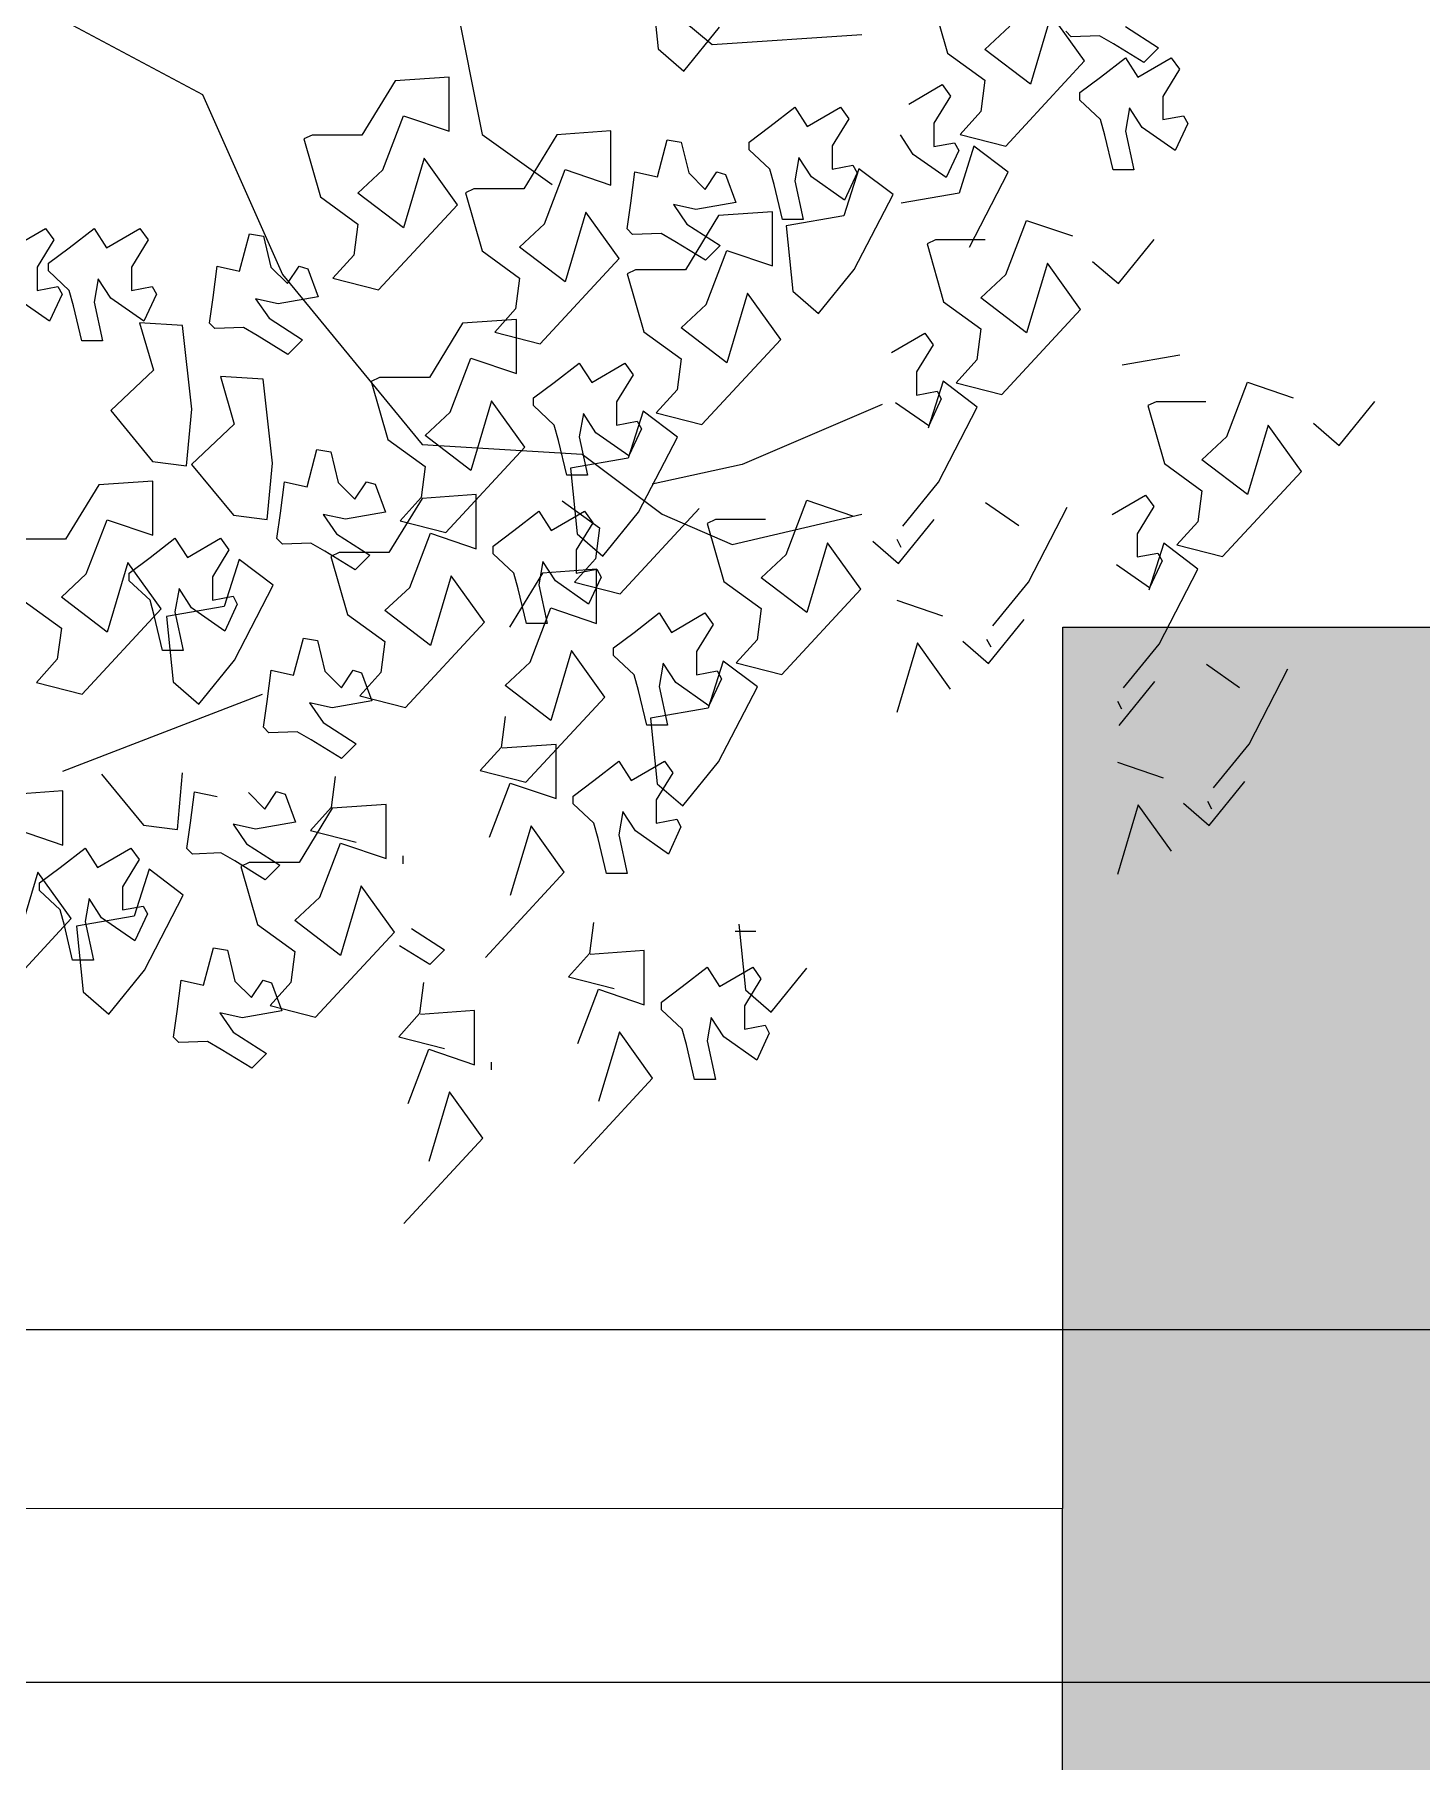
# Model space of a CAD drawing. Header units: metres. Extents: x -1655 to 449, y 40 to 361.
# Drawn here: x 69.947 to 70.3401, y 48.9177 to 49.4074 of the extents above; entities that cross this region are included whole.
import ezdxf

# ---------------------------------------------------------------- set-up
doc = ezdxf.new("R2010")
doc.units = ezdxf.units.M
doc.header["$MEASUREMENT"] = 0
doc.layers.add('Layer5', color=31, linetype='Continuous', lineweight=9)
doc.layers.add('paisajismo', color=7, linetype='Continuous')

# ---------------------------------------------------------------- blocks, each defined once
blk = doc.blocks.new('5050new')
h = blk.add_hatch(color=256)
h.dxf.hatch_style = 1
h.paths.add_polyline_path([(6309.30727, 1826.54461), (6308.80727, 1826.54461), (6308.80721, 1826.04461), (6309.30721, 1826.04461)])
blk.add_line((6308.80724, 1826.29461), (6308.4892, 1826.29466))
blk.add_lwpolyline([(6308.80727, 1826.54461), (6309.30727, 1826.54461), (6309.30721, 1826.04461), (6308.80721, 1826.04461)], close=True)
blk = doc.blocks.new('axha')
blk.add_blockref('5050new', (119.37653, 13.57555))
blk = doc.blocks.new('A$C78ED2221')
at = {"layer": 'paisajismo', "color": 86}
for p, q in [((0.8775, 2.5631), (0.9231, 2.6002)), ((0.9006, 2.5365), (0.8775, 2.5631)), ((0.5678, 2.4699), (0.6457, 2.5101)), ((0.7623, 2.4422), (0.8507, 2.524)), ((0.8507, 2.524), (0.8988, 2.4896)), ((0.9431, 2.468), (0.927, 2.5154)), ((0.8988, 2.4896), (0.8266, 2.468)), ((0.4834, 2.4284), (0.529, 2.4654)), ((0.5223, 2.4328), (0.5678, 2.4699)), ((0.6261, 2.4599), (0.6502, 2.4255)), ((0.8266, 2.468), (0.8627, 2.4207)), ((0.8869, 2.4466), (0.9431, 2.468)), ((0.7744, 2.3949), (0.7623, 2.4422)), ((0.8627, 2.4207), (0.8869, 2.4466)), ((0.5065, 2.4017), (0.4834, 2.4284)), ((0.5085, 2.4265), (0.5005, 2.4309)), ((0.8306, 2.4207), (0.7984, 2.4165)), ((0.8587, 2.382), (0.8306, 2.4207)), ((0.923, 2.4251), (0.923, 2.3734)), ((0.6715, 2.3766), (0.7494, 2.4168)), ((0.7494, 2.4168), (0.7763, 2.3814)), ((0.7984, 2.4165), (0.7744, 2.3949)), ((1.2116, 2.4061), (1.1835, 2.3932)), ((1.2196, 2.4018), (1.2116, 2.4061)), ((1.2156, 2.3804), (1.2196, 2.4018)), ((0.4567, 2.3893), (0.5048, 2.3548)), ((0.9712, 2.3979), (0.961, 2.338)), ((1.1835, 2.3932), (1.2076, 2.3588)), ((1.2679, 2.3975), (1.2397, 2.3804)), ((1.2598, 2.3545), (1.2799, 2.389)), ((1.2799, 2.389), (1.2679, 2.3975)), ((0.549, 2.3333), (0.5329, 2.3807)), ((0.5871, 2.3351), (0.6327, 2.3722)), ((0.626, 2.3396), (0.6715, 2.3766)), ((0.7763, 2.3814), (0.7274, 2.3659)), ((0.7579, 2.3795), (0.7298, 2.3666)), ((0.7298, 2.3666), (0.7539, 2.3322)), ((0.7659, 2.3752), (0.7579, 2.3795)), ((0.7619, 2.3537), (0.7659, 2.3752)), ((0.8141, 2.3709), (0.786, 2.3537)), ((0.8261, 2.3623), (0.8141, 2.3709)), ((0.9189, 2.3648), (0.8587, 2.382)), ((0.923, 2.3734), (0.9189, 2.3648)), ((1.0455, 2.3342), (1.0911, 2.3712)), ((1.2397, 2.3804), (1.2156, 2.3804)), ((1.2901, 2.376), (1.2749, 2.3607)), ((1.3123, 2.3415), (1.2901, 2.376)), ((0.5048, 2.3548), (0.4325, 2.3333)), ((0.786, 2.3537), (0.7619, 2.3537)), ((0.806, 2.3279), (0.8261, 2.3623)), ((1.1634, 2.3502), (1.1634, 2.3287)), ((1.2035, 2.3415), (1.1634, 2.3502)), ((1.2076, 2.3588), (1.2277, 2.3459)), ((1.2799, 2.3415), (1.2598, 2.3545)), ((1.2749, 2.3607), (1.2944, 2.3291)), ((0.6122, 2.3333), (0.6042, 2.3376)), ((1.0686, 2.3075), (1.0455, 2.3342)), ((1.2277, 2.3459), (1.2035, 2.3415)), ((1.2598, 2.3158), (1.2799, 2.3415)), ((1.1634, 2.3287), (1.1996, 2.3201)), ((1.1996, 2.3201), (1.2156, 2.3158)), ((1.2156, 2.3158), (1.2357, 2.2942)), ((1.2437, 2.2942), (1.2598, 2.3158)), ((1.2944, 2.3291), (1.3026, 2.3147)), ((1.3026, 2.3147), (1.3016, 2.2852)), ((0.9303, 2.2133), (1.0187, 2.2951)), ((1.0187, 2.2951), (1.0668, 2.2606)), ((1.1881, 2.2174), (1.2765, 2.2991)), ((1.2357, 2.2942), (1.2437, 2.2942)), ((1.2765, 2.2991), (1.3246, 2.2647)), ((0.7358, 2.2409), (0.8137, 2.2811)), ((1.1111, 2.2391), (1.095, 2.2865)), ((1.3016, 2.2852), (1.3073, 2.2796)), ((1.0668, 2.2606), (0.9946, 2.2391)), ((1.3246, 2.2647), (1.2523, 2.2431)), ((0.6903, 2.2039), (0.7358, 2.2409)), ((0.6514, 2.1994), (0.697, 2.2365)), ((0.7941, 2.2309), (0.8182, 2.1965)), ((0.9946, 2.2391), (1.0307, 2.1917)), ((1.0549, 2.2176), (1.1111, 2.2391)), ((0.9424, 2.166), (0.9303, 2.2133)), ((1.0307, 2.1917), (1.0549, 2.2176)), ((1.0833, 2.1797), (1.1612, 2.2198)), ((0.6745, 2.1728), (0.6514, 2.1994)), ((0.6765, 2.1976), (0.6685, 2.2019)), ((0.8395, 2.1476), (0.9174, 2.1878)), ((0.9174, 2.1878), (0.9442, 2.1524)), ((0.9664, 2.1875), (0.9424, 2.166)), ((0.9986, 2.1917), (0.9664, 2.1875)), ((1.0267, 2.153), (0.9986, 2.1917)), ((1.091, 2.1961), (1.091, 2.1444)), ((1.1392, 2.169), (1.129, 2.1091)), ((1.188, 2.1844), (1.1392, 2.169)), ((0.6247, 2.1603), (0.6728, 2.1259)), ((0.717, 2.1043), (0.7009, 2.1517)), ((0.9442, 2.1524), (0.8954, 2.1369)), ((0.9259, 2.1506), (0.8978, 2.1376)), ((0.9339, 2.1462), (0.9259, 2.1506)), ((1.0869, 2.1358), (1.0267, 2.153)), ((0.7551, 2.1061), (0.8007, 2.1432)), ((0.794, 2.1106), (0.8395, 2.1476)), ((0.8978, 2.1376), (0.9219, 2.1032)), ((0.9299, 2.1248), (0.9339, 2.1462)), ((0.9821, 2.142), (0.954, 2.1248)), ((0.974, 2.0989), (0.9941, 2.1334)), ((0.9941, 2.1334), (0.9821, 2.142)), ((1.091, 2.1444), (1.0869, 2.1358)), ((0.6728, 2.1259), (0.6005, 2.1043)), ((0.954, 2.1248), (0.9299, 2.1248)), ((0.7782, 2.0795), (0.7551, 2.1061)), ((0.7802, 2.1043), (0.7722, 2.1086)), ((1.06, 2.0603), (1.1378, 2.1005)), ((1.1378, 2.1005), (1.1647, 2.0651)), ((0.9202, 2.0891), (0.858, 1.944)), ((0.64, 1.9853), (0.7284, 2.0671)), ((0.7284, 2.0671), (0.7765, 2.0326)), ((0.775, 1.9336), (0.8062, 2.0683)), ((1.1647, 2.0651), (1.1158, 2.0496)), ((1.1603, 2.0632), (1.1322, 2.0503)), ((1.1683, 2.0589), (1.1603, 2.0632)), ((1.2935, 1.9129), (1.3039, 2.0683)), ((0.8207, 2.0111), (0.8046, 2.0585)), ((1.0144, 2.0232), (1.06, 2.0603)), ((1.1158, 2.0496), (1.1056, 1.9897)), ((1.1322, 2.0503), (1.1562, 2.0159)), ((1.1643, 2.0374), (1.1683, 2.0589)), ((1.2165, 2.0546), (1.1884, 2.0374)), ((1.2084, 2.0115), (1.2285, 2.046)), ((1.2285, 2.046), (1.2165, 2.0546)), ((0.7765, 2.0326), (0.7042, 2.0111)), ((1.1884, 2.0374), (1.1643, 2.0374)), ((0.2898, 1.9742), (0.3354, 2.0112)), ((0.7042, 2.0111), (0.7403, 1.9637)), ((0.7645, 1.9896), (0.8207, 2.0111)), ((1.0375, 1.9966), (1.0144, 2.0232)), ((1.1522, 1.9986), (1.1121, 2.0073)), ((1.1121, 2.0073), (1.1121, 1.9858)), ((1.1562, 2.0159), (1.1763, 2.0029)), ((1.2285, 1.9986), (1.2084, 2.0115)), ((1.1056, 1.9897), (1.0375, 1.9966)), ((1.1763, 2.0029), (1.1522, 1.9986)), ((1.2084, 1.9728), (1.2285, 1.9986)), ((0.268, 1.9722), (0.2399, 1.9593)), ((0.2761, 1.9679), (0.268, 1.9722)), ((0.3129, 1.9475), (0.2898, 1.9742)), ((0.8992, 1.9024), (0.9876, 1.9841)), ((1.1121, 1.9858), (1.1482, 1.9772)), ((1.1482, 1.9772), (1.1643, 1.9728)), ((1.1643, 1.9728), (1.1844, 1.9513)), ((1.1924, 1.9513), (1.2084, 1.9728)), ((0.2399, 1.9593), (0.264, 1.9249)), ((0.272, 1.9464), (0.2761, 1.9679)), ((0.3243, 1.9636), (0.2962, 1.9464)), ((0.3162, 1.9205), (0.3363, 1.955)), ((0.3363, 1.955), (0.3243, 1.9636)), ((0.3735, 1.9582), (0.3735, 1.9367)), ((0.5492, 1.9196), (0.6271, 1.9598)), ((0.2962, 1.9464), (0.272, 1.9464)), ((0.381, 1.9406), (0.3129, 1.9475)), ((0.858, 1.944), (0.8373, 1.8507)), ((1.1587, 1.9267), (1.1297, 1.9374)), ((1.1844, 1.9513), (1.1924, 1.9513)), ((0.264, 1.9249), (0.2841, 1.912)), ((0.3363, 1.9076), (0.3162, 1.9205)), ((0.5036, 1.8826), (0.5492, 1.9196)), ((0.8062, 1.8611), (0.775, 1.9336)), ((1.1433, 1.9056), (1.1613, 1.9179)), ((1.1613, 1.9179), (1.1587, 1.9267)), ((1.2659, 1.8835), (1.3115, 1.9205)), ((0.2599, 1.9076), (0.2198, 1.9163)), ((0.2198, 1.9163), (0.2198, 1.8948)), ((0.2841, 1.912), (0.2599, 1.9076)), ((0.3162, 1.8818), (0.3363, 1.9076)), ((0.9113, 1.855), (0.8992, 1.9024)), ((1.1604, 1.8886), (1.1433, 1.9056)), ((1.3972, 1.7885), (1.2935, 1.9129)), ((0.2198, 1.8948), (0.256, 1.8862)), ((0.256, 1.8862), (0.272, 1.8818)), ((0.272, 1.8818), (0.2921, 1.8603)), ((0.3001, 1.8603), (0.3162, 1.8818)), ((0.5267, 1.8559), (0.5036, 1.8826)), ((1.1924, 1.8808), (1.1604, 1.8886)), ((1.289, 1.8568), (1.2659, 1.8835)), ((0.4819, 1.8806), (0.4537, 1.8677)), ((0.4537, 1.8677), (0.4778, 1.8333)), ((0.4899, 1.8763), (0.4819, 1.8806)), ((0.4858, 1.8548), (0.4899, 1.8763)), ((0.5381, 1.872), (0.51, 1.8548)), ((0.53, 1.829), (0.5501, 1.8634)), ((0.5501, 1.8634), (0.5381, 1.872)), ((0.5873, 1.8666), (0.5873, 1.8451)), ((0.6275, 1.8579), (0.5873, 1.8666)), ((0.8084, 1.8367), (0.8863, 1.8769)), ((0.8863, 1.8769), (0.9131, 1.8415)), ((0.9353, 1.8766), (0.9113, 1.855)), ((0.9675, 1.8808), (0.9353, 1.8766)), ((1.1562, 1.8561), (1.1948, 1.8663)), ((1.1948, 1.8663), (1.1924, 1.8808)), ((0.1327, 1.7694), (0.2211, 1.8512)), ((0.2211, 1.8512), (0.2692, 1.8168)), ((0.2921, 1.8603), (0.3001, 1.8603)), ((0.51, 1.8548), (0.4858, 1.8548)), ((0.5948, 1.849), (0.5267, 1.8559)), ((0.8684, 1.7781), (0.8062, 1.8611)), ((1.1613, 1.8327), (1.1562, 1.8561)), ((1.3571, 1.8499), (1.289, 1.8568)), ((0.2974, 1.8426), (0.3536, 1.8426)), ((0.3135, 1.7952), (0.2974, 1.8426)), ((0.3536, 1.8426), (0.3496, 1.7866)), ((0.4778, 1.8333), (0.4979, 1.8204)), ((0.5501, 1.816), (0.53, 1.829)), ((0.5873, 1.8451), (0.6235, 1.8365)), ((0.9131, 1.8415), (0.8643, 1.826)), ((0.8948, 1.8396), (0.8667, 1.8267)), ((0.9028, 1.8353), (0.8948, 1.8396)), ((0.8988, 1.8138), (0.9028, 1.8353)), ((0.951, 1.831), (0.9229, 1.8138)), ((1.1288, 1.8287), (1.1613, 1.8327)), ((0.2692, 1.8168), (0.197, 1.7952)), ((0.4336, 1.8247), (0.4336, 1.8032)), ((0.4737, 1.816), (0.4336, 1.8247)), ((0.4979, 1.8204), (0.4737, 1.816)), ((0.53, 1.7902), (0.5501, 1.816)), ((0.7359, 1.7703), (0.7238, 1.8176)), ((0.8643, 1.826), (0.8541, 1.7661)), ((0.8667, 1.8267), (0.8907, 1.7923)), ((0.9229, 1.8138), (0.8988, 1.8138)), ((0.9429, 1.788), (0.963, 1.8224)), ((0.983, 1.7347), (1.0714, 1.8165)), ((0.2572, 1.7738), (0.3135, 1.7952)), ((0.4336, 1.8032), (0.4698, 1.7946)), ((0.4698, 1.7946), (0.4858, 1.7902)), ((0.5282, 1.7198), (0.6166, 1.8016)), ((0.6166, 1.8016), (0.6647, 1.7671)), ((0.709, 1.7456), (0.6928, 1.793)), ((0.6928, 1.793), (0.7491, 1.793)), ((0.7411, 1.7977), (0.713, 1.7848)), ((0.7599, 1.7918), (0.7359, 1.7703)), ((0.7491, 1.7934), (0.7411, 1.7977)), ((0.7451, 1.7719), (0.7491, 1.7934)), ((0.7491, 1.793), (0.7451, 1.737)), ((0.7921, 1.7961), (0.7599, 1.7918)), ((0.7859, 1.773), (0.7629, 1.7997)), ((0.8202, 1.7573), (0.7921, 1.7961)), ((0.8907, 1.7923), (0.9108, 1.7794)), ((1.1477, 1.8079), (1.2039, 1.8079)), ((1.1638, 1.7605), (1.1477, 1.8079)), ((1.2039, 1.8079), (1.2, 1.7519)), ((0.4858, 1.7902), (0.5059, 1.7687)), ((0.5139, 1.7687), (0.53, 1.7902)), ((0.713, 1.7848), (0.737, 1.7504)), ((0.7973, 1.7891), (0.7692, 1.7719)), ((0.7892, 1.746), (0.8093, 1.7805)), ((0.8093, 1.7805), (0.7973, 1.7891)), ((0.8867, 1.775), (0.8466, 1.7837)), ((0.8466, 1.7837), (0.8466, 1.7622)), ((0.8787, 1.6123), (0.8684, 1.7781)), ((0.9108, 1.7794), (0.8867, 1.775)), ((0.963, 1.775), (0.9429, 1.788)), ((0.9429, 1.7492), (0.963, 1.775)), ((0.3465, 1.6779), (0.4349, 1.7596)), ((0.4349, 1.7596), (0.483, 1.7252)), ((0.5059, 1.7687), (0.5139, 1.7687)), ((0.6647, 1.7671), (0.5924, 1.7456)), ((0.7692, 1.7719), (0.7451, 1.7719)), ((0.8541, 1.7661), (0.7859, 1.773)), ((0.8466, 1.7622), (0.8827, 1.7536)), ((1.0473, 1.7605), (1.0834, 1.7131)), ((1.1076, 1.739), (1.1638, 1.7605)), ((0.5273, 1.7036), (0.5112, 1.7511)), ((0.5112, 1.7511), (0.5674, 1.7511)), ((0.5674, 1.7511), (0.5634, 1.695)), ((0.5924, 1.7456), (0.6286, 1.6982)), ((0.6527, 1.7241), (0.709, 1.7456)), ((0.733, 1.7331), (0.6929, 1.7418)), ((0.6929, 1.7418), (0.6929, 1.7203)), ((0.737, 1.7504), (0.7571, 1.7375)), ((0.8093, 1.7331), (0.7892, 1.746)), ((0.8827, 1.7536), (0.8988, 1.7492)), ((0.8988, 1.7492), (0.9189, 1.7277)), ((0.9269, 1.7277), (0.9429, 1.7492)), ((1.0834, 1.7131), (1.1076, 1.739)), ((1.2, 1.7519), (1.1437, 1.7175)), ((1.2002, 1.6745), (1.1484, 1.7471)), ((0.483, 1.7252), (0.4108, 1.7036)), ((0.7451, 1.737), (0.6889, 1.7026)), ((0.6929, 1.7203), (0.729, 1.7117)), ((0.7571, 1.7375), (0.733, 1.7331)), ((0.7892, 1.7073), (0.8093, 1.7331)), ((0.9189, 1.7277), (0.9269, 1.7277)), ((0.9951, 1.6874), (0.983, 1.7347)), ((0.4711, 1.6822), (0.5273, 1.7036)), ((0.729, 1.7117), (0.7451, 1.7073)), ((0.7451, 1.7073), (0.7652, 1.6858)), ((0.7732, 1.6858), (0.7892, 1.7073)), ((0.7874, 1.6369), (0.8758, 1.7187)), ((0.8758, 1.7187), (0.9239, 1.6842)), ((0.9521, 1.7101), (1.0083, 1.7101)), ((0.9682, 1.6626), (0.9521, 1.7101)), ((1.0192, 1.7089), (0.9951, 1.6874)), ((1.0083, 1.7101), (1.0043, 1.6541)), ((1.0513, 1.7131), (1.0192, 1.7089)), ((1.0795, 1.6744), (1.0513, 1.7131)), ((1.1437, 1.7175), (1.1437, 1.6658)), ((0.7652, 1.6858), (0.7732, 1.6858)), ((0.9239, 1.6842), (0.8517, 1.6626)), ((0.0705, 1.5933), (0.1589, 1.675)), ((0.1589, 1.675), (0.207, 1.6406)), ((0.2299, 1.6841), (0.2379, 1.6841)), ((0.2351, 1.6665), (0.2914, 1.6665)), ((0.2513, 1.619), (0.2351, 1.6665)), ((0.2914, 1.6665), (0.2874, 1.6104)), ((0.6058, 1.5949), (0.6942, 1.6767)), ((0.6942, 1.6767), (0.7423, 1.6423)), ((0.7704, 1.6681), (0.8266, 1.6681)), ((0.7865, 1.6207), (0.7704, 1.6681)), ((0.8266, 1.6681), (0.8227, 1.6121)), ((1.1397, 1.6572), (1.0795, 1.6744)), ((1.3557, 1.6434), (1.2002, 1.6745)), ((0.8517, 1.6626), (0.8878, 1.6153)), ((0.912, 1.6412), (0.9682, 1.6626)), ((1.0043, 1.6541), (0.9481, 1.6197)), ((1.0389, 1.567), (1.1273, 1.6488)), ((1.1273, 1.6488), (1.1755, 1.6143)), ((1.1437, 1.6658), (1.1397, 1.6572)), ((0.207, 1.6406), (0.1347, 1.619)), ((0.2642, 1.5879), (0.2521, 1.6352)), ((0.3542, 1.6355), (0.339, 1.6203)), ((0.3765, 1.601), (0.3542, 1.6355)), ((0.7423, 1.6423), (0.67, 1.6207)), ((0.7995, 1.5895), (0.7874, 1.6369)), ((0.8878, 1.6153), (0.912, 1.6412)), ((1.2036, 1.6402), (1.2598, 1.6402)), ((1.2598, 1.6402), (1.2559, 1.5842)), ((0.195, 1.5976), (0.2513, 1.619)), ((0.3204, 1.6136), (0.2883, 1.6094)), ((0.339, 1.6203), (0.3585, 1.5887)), ((0.67, 1.6207), (0.7062, 1.5734)), ((0.7303, 1.5993), (0.7865, 1.6207)), ((0.8557, 1.6153), (0.8235, 1.6111)), ((0.8838, 1.5766), (0.8557, 1.6153)), ((0.9481, 1.6197), (0.9481, 1.568)), ((0.2883, 1.6094), (0.2642, 1.5879)), ((0.6178, 1.5476), (0.6058, 1.5949)), ((0.7062, 1.5734), (0.7303, 1.5993)), ((0.8227, 1.6121), (0.7664, 1.5778)), ((0.8235, 1.6111), (0.7995, 1.5895)), ((1.055, 1.4672), (0.8787, 1.6123)), ((0.2843, 1.5017), (0.3727, 1.5835)), ((0.3727, 1.5835), (0.4208, 1.549)), ((0.4437, 1.5925), (0.4517, 1.5925)), ((0.4651, 1.5275), (0.449, 1.5749)), ((0.449, 1.5749), (0.5052, 1.5749)), ((0.5052, 1.5749), (0.5012, 1.5189)), ((0.944, 1.5594), (0.8838, 1.5766)), ((0.9481, 1.568), (0.944, 1.5594)), ((1.051, 1.5197), (1.0389, 1.567)), ((0.4208, 1.549), (0.3486, 1.5275)), ((0.478, 1.4963), (0.4659, 1.5436)), ((0.5681, 1.5439), (0.5528, 1.5287)), ((0.5903, 1.5094), (0.5681, 1.5439)), ((1.0751, 1.5412), (1.051, 1.5197)), ((0.3486, 1.5275), (0.3847, 1.4801)), ((0.4088, 1.506), (0.4651, 1.5275)), ((0.5528, 1.5287), (0.5723, 1.4971)), ((0.3847, 1.4801), (0.4088, 1.506)), ((0.5012, 1.5189), (0.445, 1.4845)), ((0.5021, 1.5178), (0.478, 1.4963)), ((0.5343, 1.5221), (0.5021, 1.5178)), ((0.2964, 1.4544), (0.2843, 1.5017)), ((0.5723, 1.4971), (0.5806, 1.4827)), ((0.9873, 1.4881), (0.972, 1.4728)), ((1.0095, 1.4536), (0.9873, 1.4881)), ((1.0319, 1.5042), (1.0246, 1.4629)), ((1.0609, 1.4935), (1.0319, 1.5042)), ((1.0635, 1.4848), (1.0609, 1.4935)), ((1.1996, 1.4981), (1.1956, 1.4896)), ((0.3204, 1.4759), (0.2964, 1.4544)), ((0.3526, 1.4801), (0.3204, 1.4759)), ((0.3807, 1.4414), (0.3526, 1.4801)), ((0.445, 1.4845), (0.445, 1.4328)), ((0.4868, 1.4808), (0.4795, 1.4395)), ((0.5159, 1.4701), (0.4868, 1.4808)), ((0.5185, 1.4613), (0.5159, 1.4701)), ((0.5806, 1.4827), (0.5796, 1.4532)), ((0.972, 1.4728), (0.9915, 1.4412)), ((1.0455, 1.4725), (1.0635, 1.4848)), ((1.0625, 1.4554), (1.0455, 1.4725)), ((0.2912, 1.4668), (0.2839, 1.4255)), ((0.3202, 1.4561), (0.2912, 1.4668)), ((0.3228, 1.4474), (0.3202, 1.4561)), ((0.4422, 1.4646), (0.427, 1.4494)), ((0.4644, 1.4301), (0.4422, 1.4646)), ((0.5004, 1.449), (0.5185, 1.4613)), ((0.5796, 1.4532), (0.5852, 1.4476)), ((0.8592, 1.4571), (0.9463, 1.4473)), ((1.0296, 1.4395), (1.0095, 1.4536)), ((1.0246, 1.4629), (1.0296, 1.4395)), ((1.2417, 1.3843), (1.055, 1.4672)), ((1.0946, 1.4477), (1.0625, 1.4554)), ((0.2466, 1.4507), (0.2314, 1.4354)), ((0.2314, 1.4354), (0.2509, 1.4038)), ((0.2688, 1.4162), (0.2466, 1.4507)), ((0.3048, 1.4351), (0.3228, 1.4474)), ((0.3219, 1.418), (0.3048, 1.4351)), ((0.4409, 1.4242), (0.3807, 1.4414)), ((0.427, 1.4494), (0.4465, 1.4178)), ((0.4795, 1.4395), (0.4846, 1.4161)), ((0.5175, 1.432), (0.5004, 1.449)), ((0.5396, 1.2394), (0.6195, 1.4465)), ((0.9463, 1.4473), (0.949, 1.403)), ((0.9915, 1.4412), (0.9998, 1.4268)), ((1.097, 1.4331), (1.0946, 1.4477)), ((0.289, 1.4022), (0.2688, 1.4162)), ((0.2839, 1.4255), (0.289, 1.4022)), ((0.3539, 1.4103), (0.3219, 1.418)), ((0.445, 1.4328), (0.4409, 1.4242)), ((0.4465, 1.4178), (0.4548, 1.4034)), ((0.4846, 1.4161), (0.4644, 1.4301)), ((0.949, 1.403), (0.8998, 1.4172)), ((0.9998, 1.4268), (0.9988, 1.3973)), ((1.0584, 1.4229), (1.097, 1.4331)), ((1.0635, 1.3996), (1.0584, 1.4229)), ((0.2509, 1.4038), (0.2591, 1.3894)), ((0.3563, 1.3957), (0.3539, 1.4103)), ((0.4548, 1.4034), (0.4537, 1.3739)), ((0.5184, 1.3762), (0.5134, 1.3995)), ((1.031, 1.3956), (1.0635, 1.3996)), ((0.2591, 1.3894), (0.2581, 1.36)), ((0.3177, 1.3855), (0.3563, 1.3957)), ((0.3228, 1.3622), (0.3177, 1.3855)), ((0.9988, 1.3973), (1.0044, 1.3917)), ((1.0044, 1.3917), (1.031, 1.3956)), ((1.3246, 1.2289), (1.2417, 1.3843)), ((0.2904, 1.3582), (0.3228, 1.3622)), ((0.3333, 1.3242), (0.4112, 1.3644)), ((0.4112, 1.3644), (0.438, 1.329)), ((0.4537, 1.3739), (0.4594, 1.3683)), ((0.4594, 1.3683), (0.486, 1.3721)), ((0.4793, 1.3583), (0.5378, 1.3638)), ((0.486, 1.3721), (0.5184, 1.3762)), ((0.8566, 1.3677), (0.9151, 1.3733)), ((0.9151, 1.3733), (1.0022, 1.3635)), ((1.0022, 1.3635), (1.0049, 1.3192)), ((0.2581, 1.36), (0.2638, 1.3543)), ((0.2638, 1.3543), (0.2904, 1.3582)), ((0.4837, 1.3233), (0.4793, 1.3583)), ((0.3917, 1.3272), (0.3636, 1.3142)), ((0.438, 1.329), (0.3891, 1.3135)), ((0.3997, 1.3228), (0.3917, 1.3272)), ((0.6197, 1.2596), (0.7081, 1.3414)), ((0.7081, 1.3414), (0.7563, 1.3069)), ((0.7171, 1.33), (0.7372, 1.3085)), ((0.7452, 1.3085), (0.7613, 1.33)), ((0.8005, 1.2854), (0.7844, 1.3328)), ((0.8406, 1.3328), (0.8367, 1.2768)), ((0.9139, 1.2892), (0.8611, 1.3327)), ((0.9557, 1.3334), (0.9139, 1.2892)), ((1.0049, 1.3192), (0.9557, 1.3334)), ((1.0345, 1.3366), (1.0064, 1.3237)), ((1.0426, 1.3322), (1.0345, 1.3366)), ((1.0385, 1.3108), (1.0426, 1.3322)), ((1.0908, 1.328), (1.0627, 1.3108)), ((1.1028, 1.3194), (1.0908, 1.328)), ((0.2877, 1.2872), (0.3333, 1.3242)), ((0.3636, 1.3142), (0.3876, 1.2798)), ((0.3891, 1.3135), (0.3789, 1.2536)), ((0.3957, 1.3014), (0.3997, 1.3228)), ((0.4479, 1.3186), (0.4198, 1.3014)), ((0.4398, 1.2755), (0.4599, 1.31)), ((0.4599, 1.31), (0.4479, 1.3186)), ((0.5365, 1.2798), (0.4837, 1.3233)), ((0.7372, 1.3085), (0.7452, 1.3085)), ((1.0064, 1.3237), (1.0305, 1.2893)), ((1.0627, 1.3108), (1.0385, 1.3108)), ((1.0827, 1.2849), (1.1028, 1.3194)), ((0.4198, 1.3014), (0.3957, 1.3014)), ((0.7563, 1.3069), (0.684, 1.2854)), ((0.3108, 1.2605), (0.2877, 1.2872)), ((0.3876, 1.2798), (0.4077, 1.2669)), ((0.4599, 1.2626), (0.4398, 1.2755)), ((0.684, 1.2854), (0.7201, 1.2381)), ((0.7443, 1.2639), (0.8005, 1.2854)), ((0.8367, 1.2768), (0.7804, 1.2424)), ((1.0264, 1.272), (0.9863, 1.2807)), ((0.9863, 1.2807), (0.9863, 1.2591)), ((1.0506, 1.2763), (1.0264, 1.272)), ((1.0305, 1.2893), (1.0506, 1.2763)), ((1.1028, 1.272), (1.0827, 1.2849)), ((0.3789, 1.2536), (0.3108, 1.2605)), ((0.3435, 1.2712), (0.3435, 1.2497)), ((0.3836, 1.2626), (0.3435, 1.2712)), ((0.4077, 1.2669), (0.3836, 1.2626)), ((0.4398, 1.2368), (0.4599, 1.2626)), ((0.6318, 1.2123), (0.6197, 1.2596)), ((0.7201, 1.2381), (0.7443, 1.2639)), ((0.9863, 1.2591), (1.0225, 1.2506)), ((1.0827, 1.2462), (1.1028, 1.272)), ((0.2983, 1.1663), (0.3867, 1.2481)), ((0.3435, 1.2497), (0.3796, 1.2411)), ((0.3796, 1.2411), (0.3957, 1.2368)), ((0.3867, 1.2481), (0.4348, 1.2136)), ((0.3957, 1.2368), (0.4158, 1.2152)), ((0.4238, 1.2152), (0.4398, 1.2368)), ((0.4791, 1.1921), (0.4629, 1.2395)), ((0.4629, 1.2395), (0.5192, 1.2395)), ((0.5192, 1.2395), (0.5152, 1.1835)), ((0.688, 1.2381), (0.6559, 1.2338)), ((0.7162, 1.1993), (0.688, 1.2381)), ((0.7804, 1.2424), (0.7804, 1.1907)), ((1.0345, 1.2388), (1.0064, 1.2258)), ((1.0225, 1.2506), (1.0385, 1.2462)), ((1.0426, 1.2344), (1.0345, 1.2388)), ((1.0385, 1.2462), (1.0586, 1.2247)), ((1.0666, 1.2247), (1.0827, 1.2462)), ((0.6559, 1.2338), (0.6318, 1.2123)), ((1.0064, 1.2258), (1.0305, 1.1915)), ((1.0385, 1.213), (1.0426, 1.2344)), ((1.0586, 1.2247), (1.0666, 1.2247)), ((1.0908, 1.2302), (1.0627, 1.213)), ((1.0827, 1.1871), (1.1028, 1.2216)), ((1.1028, 1.2216), (1.0908, 1.2302)), ((0.4348, 1.2136), (0.3625, 1.1921)), ((0.4158, 1.2152), (0.4238, 1.2152)), ((1.0627, 1.213), (1.0385, 1.213))]:
    blk.add_line(p, q, dxfattribs=at)
at = {"layer": 'paisajismo', "color": 64}
for p, q in [((1.2523, 2.2431), (1.2885, 2.1958)), ((1.2885, 2.1958), (1.3126, 2.2217)), ((1.1612, 2.2198), (1.188, 2.1844)), ((1.2001, 2.17), (1.1881, 2.2174)), ((1.2242, 2.1916), (1.2001, 2.17)), ((1.2564, 2.1958), (1.2242, 2.1916)), ((1.2845, 2.1571), (1.2564, 2.1958)), ((1.1837, 2.1686), (1.1556, 2.1557)), ((1.1917, 2.1643), (1.1837, 2.1686)), ((1.1556, 2.1557), (1.1796, 2.1213)), ((1.1876, 2.1428), (1.1917, 2.1643)), ((1.2399, 2.16), (1.2118, 2.1428)), ((1.2318, 2.1169), (1.2519, 2.1514)), ((1.2519, 2.1514), (1.2399, 2.16)), ((1.3447, 2.1399), (1.2845, 2.1571)), ((1.2118, 2.1428), (1.1876, 2.1428)), ((1.1796, 2.1213), (1.1997, 2.1083)), ((0.7403, 1.9637), (0.7645, 1.9896)), ((0.652, 1.938), (0.64, 1.9853)), ((0.9876, 1.9841), (1.0357, 1.9497)), ((1.0638, 1.9756), (1.1201, 1.9756)), ((1.08, 1.9281), (1.0638, 1.9756)), ((1.1201, 1.9756), (1.1161, 1.9195)), ((0.6271, 1.9598), (0.6539, 1.9244)), ((0.6761, 1.9595), (0.652, 1.938)), ((0.7083, 1.9637), (0.6761, 1.9595)), ((0.7364, 1.925), (0.7083, 1.9637)), ((0.8006, 1.9681), (0.8006, 1.9164)), ((1.0357, 1.9497), (0.9634, 1.9281)), ((1.1297, 1.9374), (1.1224, 1.8961)), ((0.6539, 1.9244), (0.6051, 1.9089)), ((0.6356, 1.9225), (0.6074, 1.9096)), ((0.6436, 1.9182), (0.6356, 1.9225)), ((0.6395, 1.8968), (0.6436, 1.9182)), ((0.7966, 1.9078), (0.7364, 1.925)), ((0.9634, 1.9281), (0.9996, 1.8808)), ((1.0237, 1.9067), (1.08, 1.9281)), ((1.1161, 1.9195), (1.0599, 1.8852)), ((1.0851, 1.9212), (1.0698, 1.906)), ((1.1073, 1.8867), (1.0851, 1.9212)), ((0.6051, 1.9089), (0.5948, 1.849)), ((0.6074, 1.9096), (0.6315, 1.8752)), ((0.6918, 1.9139), (0.6637, 1.8968)), ((0.6837, 1.8709), (0.7038, 1.9054)), ((0.7038, 1.9054), (0.6918, 1.9139)), ((0.7238, 1.8176), (0.8122, 1.8994)), ((0.8006, 1.9164), (0.7966, 1.9078)), ((0.9996, 1.8808), (1.0237, 1.9067)), ((1.0698, 1.906), (1.0893, 1.8744)), ((0.6637, 1.8968), (0.6395, 1.8968)), ((1.0599, 1.8852), (1.0599, 1.8335)), ((1.1274, 1.8727), (1.1073, 1.8867)), ((1.1224, 1.8961), (1.1274, 1.8727)), ((0.6315, 1.8752), (0.6516, 1.8623)), ((0.7038, 1.8579), (0.6837, 1.8709)), ((0.9956, 1.8421), (0.9675, 1.8808)), ((1.0893, 1.8744), (1.0976, 1.86)), ((0.6516, 1.8623), (0.6275, 1.8579)), ((0.6837, 1.8322), (0.7038, 1.8579)), ((1.0976, 1.86), (1.0966, 1.8305)), ((0.6235, 1.8365), (0.6395, 1.8322)), ((0.6395, 1.8322), (0.6596, 1.8106)), ((0.6676, 1.8106), (0.6837, 1.8322)), ((0.7629, 1.7997), (0.8084, 1.8367)), ((0.963, 1.8224), (0.951, 1.831)), ((1.0558, 1.8249), (0.9956, 1.8421)), ((1.0599, 1.8335), (1.0558, 1.8249)), ((1.0966, 1.8305), (1.1023, 1.8248)), ((1.1023, 1.8248), (1.1288, 1.8287)), ((0.3264, 1.764), (0.3143, 1.8114)), ((0.6596, 1.8106), (0.6676, 1.8106)), ((1.0714, 1.8165), (1.1196, 1.782)), ((0.3505, 1.7856), (0.3264, 1.764)), ((0.3827, 1.7898), (0.3505, 1.7856)), ((1.1196, 1.782), (1.0473, 1.7605)), ((0.6286, 1.6982), (0.6527, 1.7241)), ((0.5402, 1.6725), (0.5282, 1.7198)), ((0.5643, 1.694), (0.5402, 1.6725)), ((0.5965, 1.6982), (0.5643, 1.694)), ((1.2197, 1.5928), (1.2036, 1.6402)), ((1.1755, 1.6143), (1.1032, 1.5928)), ((0.7664, 1.5778), (0.7664, 1.5261)), ((1.1032, 1.5928), (1.1393, 1.5455)), ((1.1635, 1.5713), (1.2197, 1.5928)), ((1.2559, 1.5842), (1.1996, 1.5498)), ((0.6127, 1.5601), (0.6054, 1.5188)), ((0.6417, 1.5494), (0.6127, 1.5601)), ((0.6419, 1.5692), (0.6178, 1.5476)), ((0.6741, 1.5734), (0.6419, 1.5692)), ((0.7022, 1.5347), (0.6741, 1.5734)), ((0.8083, 1.5741), (0.801, 1.5328)), ((0.8373, 1.5634), (0.8083, 1.5741)), ((0.8399, 1.5546), (0.8373, 1.5634)), ((1.1393, 1.5455), (1.1635, 1.5713)), ((0.6443, 1.5406), (0.6417, 1.5494)), ((0.7637, 1.5579), (0.7485, 1.5427)), ((0.7485, 1.5427), (0.7679, 1.5111)), ((0.7859, 1.5234), (0.7637, 1.5579)), ((0.8219, 1.5423), (0.8399, 1.5546)), ((0.839, 1.5252), (0.8219, 1.5423)), ((1.1072, 1.5455), (1.0751, 1.5412)), ((1.1354, 1.5067), (1.1072, 1.5455)), ((1.1996, 1.5498), (1.1996, 1.4981)), ((0.6263, 1.5284), (0.6443, 1.5406)), ((0.6433, 1.5113), (0.6263, 1.5284)), ((0.7624, 1.5175), (0.7022, 1.5347)), ((0.7664, 1.5261), (0.7624, 1.5175)), ((0.8061, 1.5094), (0.7859, 1.5234)), ((0.801, 1.5328), (0.8061, 1.5094)), ((0.871, 1.5175), (0.839, 1.5252)), ((0.6104, 1.4954), (0.5903, 1.5094)), ((0.6054, 1.5188), (0.6104, 1.4954)), ((0.6754, 1.5035), (0.6433, 1.5113)), ((0.7679, 1.5111), (0.7762, 1.4966)), ((0.8734, 1.503), (0.871, 1.5175)), ((1.1956, 1.4896), (1.1354, 1.5067)), ((0.6392, 1.4788), (0.6778, 1.489)), ((0.6778, 1.489), (0.6754, 1.5035)), ((0.7762, 1.4966), (0.7752, 1.4672)), ((0.8348, 1.4928), (0.8734, 1.503)), ((0.8399, 1.4694), (0.8348, 1.4928)), ((0.6443, 1.4555), (0.6392, 1.4788)), ((0.8074, 1.4654), (0.8399, 1.4694)), ((0.5852, 1.4476), (0.6118, 1.4514)), ((0.6118, 1.4514), (0.6443, 1.4555)), ((0.6547, 1.4175), (0.7326, 1.4577)), ((0.7326, 1.4577), (0.7594, 1.4223)), ((0.7752, 1.4672), (0.7809, 1.4615)), ((0.7809, 1.4615), (0.8074, 1.4654)), ((0.8007, 1.4516), (0.8592, 1.4571)), ((0.8052, 1.4166), (0.8007, 1.4516)), ((0.6092, 1.3805), (0.6547, 1.4175)), ((0.7131, 1.4204), (0.685, 1.4075)), ((0.7594, 1.4223), (0.7106, 1.4068)), ((0.7212, 1.4161), (0.7131, 1.4204)), ((0.7171, 1.3946), (0.7212, 1.4161)), ((0.858, 1.3731), (0.8052, 1.4166)), ((0.8998, 1.4172), (0.858, 1.3731)), ((0.685, 1.4075), (0.7091, 1.3731)), ((0.7106, 1.4068), (0.7003, 1.3469)), ((0.7694, 1.4118), (0.7413, 1.3946)), ((0.7613, 1.3688), (0.7814, 1.4032)), ((0.7814, 1.4032), (0.7694, 1.4118)), ((0.6322, 1.3538), (0.6092, 1.3805)), ((0.7413, 1.3946), (0.7171, 1.3946)), ((0.705, 1.3558), (0.6649, 1.3645)), ((0.6649, 1.3645), (0.6649, 1.343)), ((0.7091, 1.3731), (0.7292, 1.3602)), ((0.7814, 1.3558), (0.7613, 1.3688)), ((0.8611, 1.3327), (0.8566, 1.3677)), ((0.7003, 1.3469), (0.6322, 1.3538)), ((0.7292, 1.3602), (0.705, 1.3558)), ((0.7613, 1.33), (0.7814, 1.3558)), ((0.6649, 1.343), (0.7011, 1.3344)), ((0.7011, 1.3344), (0.7171, 1.33)), ((0.7844, 1.3328), (0.8406, 1.3328))]:
    blk.add_line(p, q, dxfattribs=at)

msp = doc.modelspace()

# ---------------------------------------------------------------- linework, layer by layer
for p, q in [((70.23841, 48.9401), (69.48843, 48.94013)), ((70.73841, 48.94008), (69.48843, 48.94008))]:
    msp.add_line(p, q)
at = {"layer": 'Layer5'}
msp.add_line((70.63789, 49.04008), (69.58843, 49.04008), dxfattribs=at)

# ---------------------------------------------------------------- block references
msp.add_blockref('axha', (-6357.94536, -1790.88079))
at = {"color": 1, "xscale": -0.2733126548093017, "yscale": 0.2733126548093017, "zscale": 0.2733126548093017, "rotation": 270}
msp.add_blockref('A$C78ED2221', (69.61622, 49.05103), dxfattribs=at)

doc.saveas('drawing.dxf')
